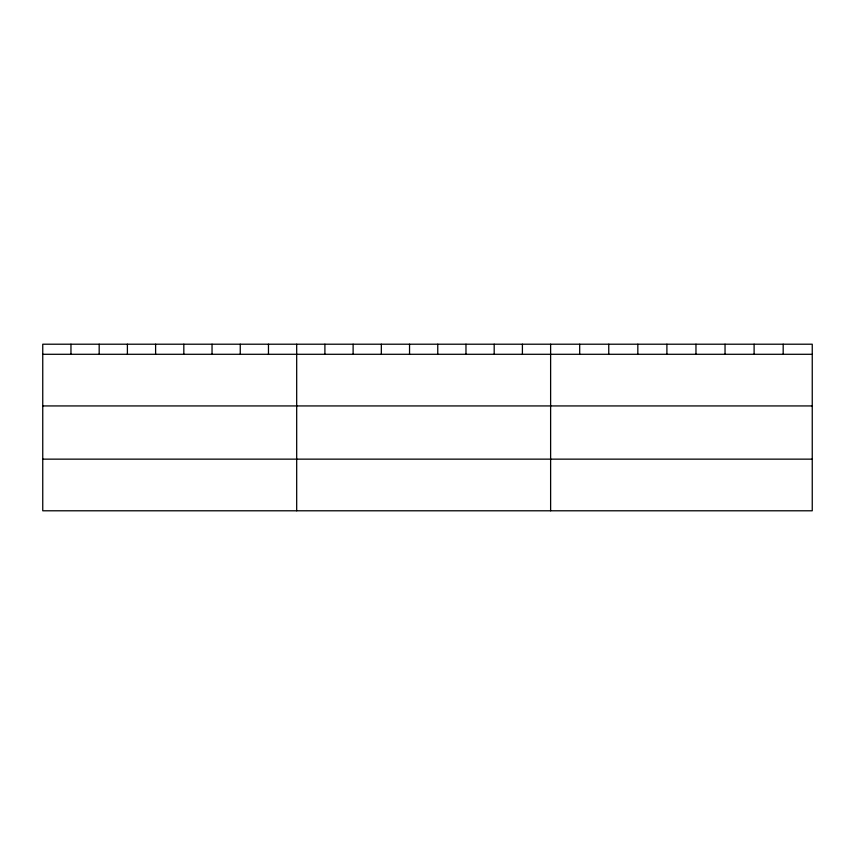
<?xml version="1.0" encoding="UTF-8"?>
<svg xmlns="http://www.w3.org/2000/svg" width="855" height="855" viewBox="0 0 855 855"><rect width="100%" height="100%" fill="white"/><g stroke="black" fill="none" stroke-linecap="round" stroke-linejoin="round"><path stroke-width="1.28" d="M812.25 354.291L812.25 510.788L42.75 510.788L42.75 344.212L812.25 344.212L812.25 354.291L42.75 354.291M42.75 405.933L812.25 405.933M42.75 459.146L812.25 459.146M783.18 344.212L783.18 354.291M754.11 344.212L754.11 354.291M725.04 344.212L725.04 354.291M695.97 344.212L695.97 354.291M666.9 344.212L666.9 354.291M637.83 344.212L637.83 354.291M608.76 344.212L608.76 354.291M579.69 344.212L579.69 354.291M550.62 344.212L550.62 510.788M522.405 344.212L522.405 354.291M494.19 344.212L494.19 354.291M465.975 344.212L465.975 354.291M437.76 344.212L437.76 354.291M409.545 344.212L409.545 354.291M381.33 344.212L381.33 354.291M353.115 344.212L353.115 354.291M324.9 344.212L324.9 354.291M296.685 344.212L296.685 510.788M268.47 344.212L268.47 354.291M240.255 344.212L240.255 354.291M212.04 344.212L212.04 354.291M183.825 344.212L183.825 354.291M155.61 344.212L155.61 354.291M127.395 344.212L127.395 354.291M99.18 344.212L99.18 354.291M70.965 344.212L70.965 354.291"/></g></svg>
